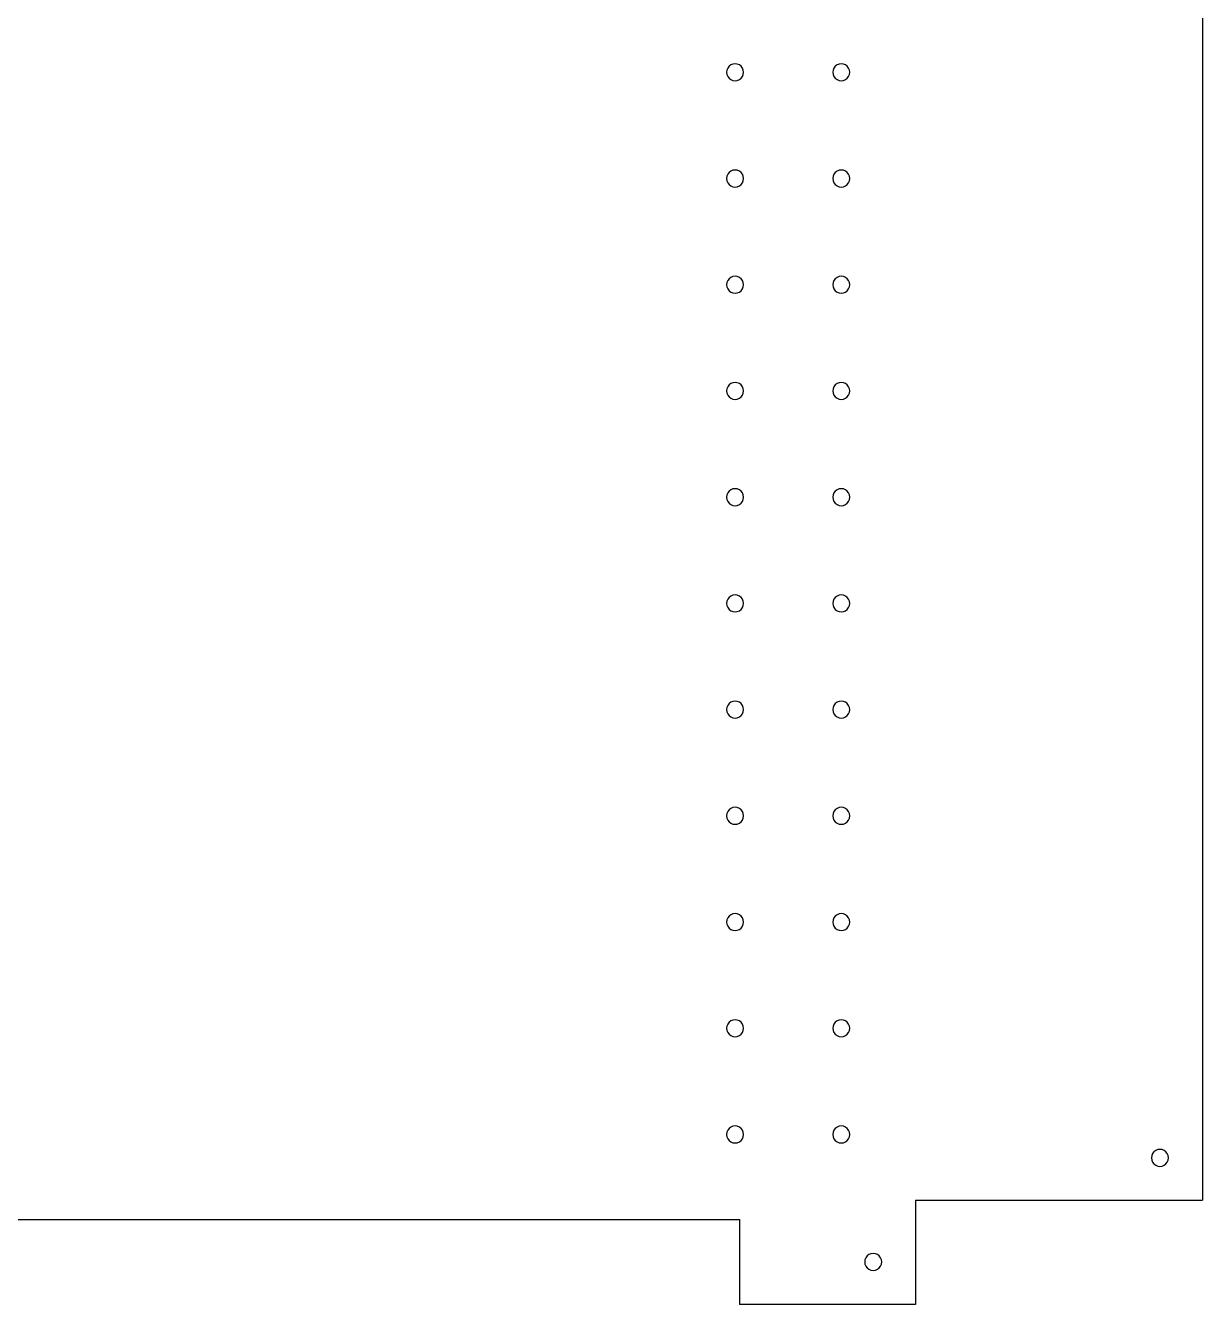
# Model space of a CAD drawing. Header units: metres. Extents: x 6112 to 6666, y 701 to 1303.
# Drawn here: x 6389.2 to 6666.2, y 701.1 to 1002.1 of the extents above; entities that cross this region are included whole.
import ezdxf

# ---------------------------------------------------------------- set-up
doc = ezdxf.new("R2010")
doc.units = ezdxf.units.M

msp = doc.modelspace()

# ---------------------------------------------------------------- linework, layer by layer
at = {"layer": 'GROUP0'}
for p, q in [((6666.24, 1247.57, 0), (6666.24, 725.57, 0)), ((6554.3, 991.59, 0), (6554.24, 991.07, 0)), ((6554.24, 991.07, 0), (6554.3, 990.55, 0)), ((6554.5, 992.07, 0), (6554.3, 991.59, 0)), ((6554.3, 990.55, 0), (6554.5, 990.07, 0)), ((6554.82, 992.48, 0), (6554.5, 992.07, 0)), ((6555.24, 992.8, 0), (6554.82, 992.48, 0)), ((6555.72, 993, 0), (6555.24, 992.8, 0)), ((6556.24, 993.07, 0), (6555.72, 993, 0)), ((6556.75, 993, 0), (6556.24, 993.07, 0)), ((6557.24, 992.8, 0), (6556.75, 993, 0)), ((6557.65, 992.48, 0), (6557.24, 992.8, 0)), ((6557.97, 992.07, 0), (6557.65, 992.48, 0)), ((6558.17, 991.59, 0), (6557.97, 992.07, 0)), ((6557.97, 990.07, 0), (6558.17, 990.55, 0)), ((6558.24, 991.07, 0), (6558.17, 991.59, 0)), ((6558.17, 990.55, 0), (6558.24, 991.07, 0)), ((6579.3, 991.59, 0), (6579.24, 991.07, 0)), ((6579.24, 991.07, 0), (6579.3, 990.55, 0)), ((6579.5, 992.07, 0), (6579.3, 991.59, 0)), ((6579.3, 990.55, 0), (6579.5, 990.07, 0)), ((6579.82, 992.48, 0), (6579.5, 992.07, 0)), ((6580.24, 992.8, 0), (6579.82, 992.48, 0)), ((6580.72, 993, 0), (6580.24, 992.8, 0)), ((6581.24, 993.07, 0), (6580.72, 993, 0)), ((6581.75, 993, 0), (6581.24, 993.07, 0)), ((6582.24, 992.8, 0), (6581.75, 993, 0)), ((6582.65, 992.48, 0), (6582.24, 992.8, 0)), ((6582.97, 992.07, 0), (6582.65, 992.48, 0)), ((6583.17, 991.59, 0), (6582.97, 992.07, 0)), ((6582.97, 990.07, 0), (6583.17, 990.55, 0)), ((6583.24, 991.07, 0), (6583.17, 991.59, 0)), ((6583.17, 990.55, 0), (6583.24, 991.07, 0)), ((6554.5, 990.07, 0), (6554.82, 989.66, 0)), ((6554.82, 989.66, 0), (6555.24, 989.34, 0)), ((6555.24, 989.34, 0), (6555.72, 989.14, 0)), ((6555.72, 989.14, 0), (6556.24, 989.07, 0)), ((6556.24, 989.07, 0), (6556.75, 989.14, 0)), ((6556.75, 989.14, 0), (6557.24, 989.34, 0)), ((6557.24, 989.34, 0), (6557.65, 989.66, 0)), ((6557.65, 989.66, 0), (6557.97, 990.07, 0)), ((6579.5, 990.07, 0), (6579.82, 989.66, 0)), ((6579.82, 989.66, 0), (6580.24, 989.34, 0)), ((6580.24, 989.34, 0), (6580.72, 989.14, 0)), ((6580.72, 989.14, 0), (6581.24, 989.07, 0)), ((6581.24, 989.07, 0), (6581.75, 989.14, 0)), ((6581.75, 989.14, 0), (6582.24, 989.34, 0)), ((6582.24, 989.34, 0), (6582.65, 989.66, 0)), ((6582.65, 989.66, 0), (6582.97, 990.07, 0)), ((6554.3, 966.59, 0), (6554.24, 966.07, 0)), ((6554.5, 967.07, 0), (6554.3, 966.59, 0)), ((6554.82, 967.48, 0), (6554.5, 967.07, 0)), ((6555.24, 967.8, 0), (6554.82, 967.48, 0)), ((6555.72, 968, 0), (6555.24, 967.8, 0)), ((6556.24, 968.07, 0), (6555.72, 968, 0)), ((6556.75, 968, 0), (6556.24, 968.07, 0)), ((6557.24, 967.8, 0), (6556.75, 968, 0)), ((6557.65, 967.48, 0), (6557.24, 967.8, 0)), ((6557.97, 967.07, 0), (6557.65, 967.48, 0)), ((6558.17, 966.59, 0), (6557.97, 967.07, 0)), ((6558.24, 966.07, 0), (6558.17, 966.59, 0)), ((6579.3, 966.59, 0), (6579.24, 966.07, 0)), ((6579.5, 967.07, 0), (6579.3, 966.59, 0)), ((6579.82, 967.48, 0), (6579.5, 967.07, 0)), ((6580.24, 967.8, 0), (6579.82, 967.48, 0)), ((6580.72, 968, 0), (6580.24, 967.8, 0)), ((6581.24, 968.07, 0), (6580.72, 968, 0)), ((6581.75, 968, 0), (6581.24, 968.07, 0)), ((6582.24, 967.8, 0), (6581.75, 968, 0)), ((6582.65, 967.48, 0), (6582.24, 967.8, 0)), ((6582.97, 967.07, 0), (6582.65, 967.48, 0)), ((6583.17, 966.59, 0), (6582.97, 967.07, 0)), ((6583.24, 966.07, 0), (6583.17, 966.59, 0)), ((6554.24, 966.07, 0), (6554.3, 965.55, 0)), ((6554.3, 965.55, 0), (6554.5, 965.07, 0)), ((6554.5, 965.07, 0), (6554.82, 964.66, 0)), ((6554.82, 964.66, 0), (6555.24, 964.34, 0)), ((6555.24, 964.34, 0), (6555.72, 964.14, 0)), ((6555.72, 964.14, 0), (6556.24, 964.07, 0)), ((6556.24, 964.07, 0), (6556.75, 964.14, 0)), ((6556.75, 964.14, 0), (6557.24, 964.34, 0)), ((6557.24, 964.34, 0), (6557.65, 964.66, 0)), ((6557.65, 964.66, 0), (6557.97, 965.07, 0)), ((6557.97, 965.07, 0), (6558.17, 965.55, 0)), ((6558.17, 965.55, 0), (6558.24, 966.07, 0)), ((6579.24, 966.07, 0), (6579.3, 965.55, 0)), ((6579.3, 965.55, 0), (6579.5, 965.07, 0)), ((6579.5, 965.07, 0), (6579.82, 964.66, 0)), ((6579.82, 964.66, 0), (6580.24, 964.34, 0)), ((6580.24, 964.34, 0), (6580.72, 964.14, 0)), ((6580.72, 964.14, 0), (6581.24, 964.07, 0)), ((6581.24, 964.07, 0), (6581.75, 964.14, 0)), ((6581.75, 964.14, 0), (6582.24, 964.34, 0)), ((6582.24, 964.34, 0), (6582.65, 964.66, 0)), ((6582.65, 964.66, 0), (6582.97, 965.07, 0)), ((6582.97, 965.07, 0), (6583.17, 965.55, 0)), ((6583.17, 965.55, 0), (6583.24, 966.07, 0)), ((6554.82, 942.48, 0), (6554.5, 942.07, 0)), ((6555.24, 942.8, 0), (6554.82, 942.48, 0)), ((6555.72, 943, 0), (6555.24, 942.8, 0)), ((6556.24, 943.07, 0), (6555.72, 943, 0)), ((6556.75, 943, 0), (6556.24, 943.07, 0)), ((6557.24, 942.8, 0), (6556.75, 943, 0)), ((6557.65, 942.48, 0), (6557.24, 942.8, 0)), ((6557.97, 942.07, 0), (6557.65, 942.48, 0)), ((6579.82, 942.48, 0), (6579.5, 942.07, 0)), ((6580.24, 942.8, 0), (6579.82, 942.48, 0)), ((6580.72, 943, 0), (6580.24, 942.8, 0)), ((6581.24, 943.07, 0), (6580.72, 943, 0)), ((6581.75, 943, 0), (6581.24, 943.07, 0)), ((6582.24, 942.8, 0), (6581.75, 943, 0)), ((6582.65, 942.48, 0), (6582.24, 942.8, 0)), ((6582.97, 942.07, 0), (6582.65, 942.48, 0)), ((6554.3, 941.59, 0), (6554.24, 941.07, 0)), ((6554.24, 941.07, 0), (6554.3, 940.55, 0)), ((6554.5, 942.07, 0), (6554.3, 941.59, 0)), ((6554.3, 940.55, 0), (6554.5, 940.07, 0)), ((6554.5, 940.07, 0), (6554.82, 939.66, 0)), ((6554.82, 939.66, 0), (6555.24, 939.34, 0)), ((6555.24, 939.34, 0), (6555.72, 939.14, 0)), ((6555.72, 939.14, 0), (6556.24, 939.07, 0)), ((6556.24, 939.07, 0), (6556.75, 939.14, 0)), ((6556.75, 939.14, 0), (6557.24, 939.34, 0)), ((6557.24, 939.34, 0), (6557.65, 939.66, 0)), ((6557.65, 939.66, 0), (6557.97, 940.07, 0)), ((6558.17, 941.59, 0), (6557.97, 942.07, 0)), ((6557.97, 940.07, 0), (6558.17, 940.55, 0)), ((6558.24, 941.07, 0), (6558.17, 941.59, 0)), ((6558.17, 940.55, 0), (6558.24, 941.07, 0)), ((6579.3, 941.59, 0), (6579.24, 941.07, 0)), ((6579.24, 941.07, 0), (6579.3, 940.55, 0)), ((6579.5, 942.07, 0), (6579.3, 941.59, 0)), ((6579.3, 940.55, 0), (6579.5, 940.07, 0)), ((6579.5, 940.07, 0), (6579.82, 939.66, 0)), ((6579.82, 939.66, 0), (6580.24, 939.34, 0)), ((6580.24, 939.34, 0), (6580.72, 939.14, 0)), ((6580.72, 939.14, 0), (6581.24, 939.07, 0)), ((6581.24, 939.07, 0), (6581.75, 939.14, 0)), ((6581.75, 939.14, 0), (6582.24, 939.34, 0)), ((6582.24, 939.34, 0), (6582.65, 939.66, 0)), ((6582.65, 939.66, 0), (6582.97, 940.07, 0)), ((6583.17, 941.59, 0), (6582.97, 942.07, 0)), ((6582.97, 940.07, 0), (6583.17, 940.55, 0)), ((6583.24, 941.07, 0), (6583.17, 941.59, 0)), ((6583.17, 940.55, 0), (6583.24, 941.07, 0)), ((6556.24, 918.07, 0), (6555.72, 918, 0)), ((6556.75, 918, 0), (6556.24, 918.07, 0)), ((6581.24, 918.07, 0), (6580.72, 918, 0)), ((6581.75, 918, 0), (6581.24, 918.07, 0)), ((6554.3, 916.59, 0), (6554.24, 916.07, 0)), ((6554.24, 916.07, 0), (6554.3, 915.55, 0)), ((6554.5, 917.07, 0), (6554.3, 916.59, 0)), ((6554.3, 915.55, 0), (6554.5, 915.07, 0)), ((6554.82, 917.48, 0), (6554.5, 917.07, 0)), ((6554.5, 915.07, 0), (6554.82, 914.66, 0)), ((6555.24, 917.8, 0), (6554.82, 917.48, 0)), ((6555.72, 918, 0), (6555.24, 917.8, 0)), ((6557.24, 917.8, 0), (6556.75, 918, 0)), ((6557.65, 917.48, 0), (6557.24, 917.8, 0)), ((6557.97, 917.07, 0), (6557.65, 917.48, 0)), ((6557.65, 914.66, 0), (6557.97, 915.07, 0)), ((6558.17, 916.59, 0), (6557.97, 917.07, 0)), ((6557.97, 915.07, 0), (6558.17, 915.55, 0)), ((6558.24, 916.07, 0), (6558.17, 916.59, 0)), ((6558.17, 915.55, 0), (6558.24, 916.07, 0)), ((6579.3, 916.59, 0), (6579.24, 916.07, 0)), ((6579.24, 916.07, 0), (6579.3, 915.55, 0)), ((6579.5, 917.07, 0), (6579.3, 916.59, 0)), ((6579.3, 915.55, 0), (6579.5, 915.07, 0)), ((6579.82, 917.48, 0), (6579.5, 917.07, 0)), ((6579.5, 915.07, 0), (6579.82, 914.66, 0)), ((6580.24, 917.8, 0), (6579.82, 917.48, 0)), ((6580.72, 918, 0), (6580.24, 917.8, 0)), ((6582.24, 917.8, 0), (6581.75, 918, 0)), ((6582.65, 917.48, 0), (6582.24, 917.8, 0)), ((6582.97, 917.07, 0), (6582.65, 917.48, 0)), ((6582.65, 914.66, 0), (6582.97, 915.07, 0)), ((6583.17, 916.59, 0), (6582.97, 917.07, 0)), ((6582.97, 915.07, 0), (6583.17, 915.55, 0)), ((6583.24, 916.07, 0), (6583.17, 916.59, 0)), ((6583.17, 915.55, 0), (6583.24, 916.07, 0)), ((6554.82, 914.66, 0), (6555.24, 914.34, 0)), ((6555.24, 914.34, 0), (6555.72, 914.14, 0)), ((6555.72, 914.14, 0), (6556.24, 914.07, 0)), ((6556.24, 914.07, 0), (6556.75, 914.14, 0)), ((6556.75, 914.14, 0), (6557.24, 914.34, 0)), ((6557.24, 914.34, 0), (6557.65, 914.66, 0)), ((6579.82, 914.66, 0), (6580.24, 914.34, 0)), ((6580.24, 914.34, 0), (6580.72, 914.14, 0)), ((6580.72, 914.14, 0), (6581.24, 914.07, 0)), ((6581.24, 914.07, 0), (6581.75, 914.14, 0)), ((6581.75, 914.14, 0), (6582.24, 914.34, 0)), ((6582.24, 914.34, 0), (6582.65, 914.66, 0)), ((6554.3, 891.59, 0), (6554.24, 891.07, 0)), ((6554.24, 891.07, 0), (6554.3, 890.55, 0)), ((6554.5, 892.07, 0), (6554.3, 891.59, 0)), ((6554.82, 892.48, 0), (6554.5, 892.07, 0)), ((6555.24, 892.8, 0), (6554.82, 892.48, 0)), ((6555.72, 893, 0), (6555.24, 892.8, 0)), ((6556.24, 893.07, 0), (6555.72, 893, 0)), ((6556.75, 893, 0), (6556.24, 893.07, 0)), ((6557.24, 892.8, 0), (6556.75, 893, 0)), ((6557.65, 892.48, 0), (6557.24, 892.8, 0)), ((6557.97, 892.07, 0), (6557.65, 892.48, 0)), ((6558.17, 891.59, 0), (6557.97, 892.07, 0)), ((6558.24, 891.07, 0), (6558.17, 891.59, 0)), ((6558.17, 890.55, 0), (6558.24, 891.07, 0)), ((6579.3, 891.59, 0), (6579.24, 891.07, 0)), ((6579.24, 891.07, 0), (6579.3, 890.55, 0)), ((6579.5, 892.07, 0), (6579.3, 891.59, 0)), ((6579.82, 892.48, 0), (6579.5, 892.07, 0)), ((6580.24, 892.8, 0), (6579.82, 892.48, 0)), ((6580.72, 893, 0), (6580.24, 892.8, 0)), ((6581.24, 893.07, 0), (6580.72, 893, 0)), ((6581.75, 893, 0), (6581.24, 893.07, 0)), ((6582.24, 892.8, 0), (6581.75, 893, 0)), ((6582.65, 892.48, 0), (6582.24, 892.8, 0)), ((6582.97, 892.07, 0), (6582.65, 892.48, 0)), ((6583.17, 891.59, 0), (6582.97, 892.07, 0)), ((6583.24, 891.07, 0), (6583.17, 891.59, 0)), ((6583.17, 890.55, 0), (6583.24, 891.07, 0)), ((6554.3, 890.55, 0), (6554.5, 890.07, 0)), ((6554.5, 890.07, 0), (6554.82, 889.66, 0)), ((6554.82, 889.66, 0), (6555.24, 889.34, 0)), ((6555.24, 889.34, 0), (6555.72, 889.14, 0)), ((6555.72, 889.14, 0), (6556.24, 889.07, 0)), ((6556.24, 889.07, 0), (6556.75, 889.14, 0)), ((6556.75, 889.14, 0), (6557.24, 889.34, 0)), ((6557.24, 889.34, 0), (6557.65, 889.66, 0)), ((6557.65, 889.66, 0), (6557.97, 890.07, 0)), ((6557.97, 890.07, 0), (6558.17, 890.55, 0)), ((6579.3, 890.55, 0), (6579.5, 890.07, 0)), ((6579.5, 890.07, 0), (6579.82, 889.66, 0)), ((6579.82, 889.66, 0), (6580.24, 889.34, 0)), ((6580.24, 889.34, 0), (6580.72, 889.14, 0)), ((6580.72, 889.14, 0), (6581.24, 889.07, 0)), ((6581.24, 889.07, 0), (6581.75, 889.14, 0)), ((6581.75, 889.14, 0), (6582.24, 889.34, 0)), ((6582.24, 889.34, 0), (6582.65, 889.66, 0)), ((6582.65, 889.66, 0), (6582.97, 890.07, 0)), ((6582.97, 890.07, 0), (6583.17, 890.55, 0)), ((6554.5, 867.07, 0), (6554.3, 866.59, 0)), ((6554.82, 867.48, 0), (6554.5, 867.07, 0)), ((6555.24, 867.8, 0), (6554.82, 867.48, 0)), ((6555.72, 868, 0), (6555.24, 867.8, 0)), ((6556.24, 868.07, 0), (6555.72, 868, 0)), ((6556.75, 868, 0), (6556.24, 868.07, 0)), ((6557.24, 867.8, 0), (6556.75, 868, 0)), ((6557.65, 867.48, 0), (6557.24, 867.8, 0)), ((6557.97, 867.07, 0), (6557.65, 867.48, 0)), ((6558.17, 866.59, 0), (6557.97, 867.07, 0)), ((6579.5, 867.07, 0), (6579.3, 866.59, 0)), ((6579.82, 867.48, 0), (6579.5, 867.07, 0)), ((6580.24, 867.8, 0), (6579.82, 867.48, 0)), ((6580.72, 868, 0), (6580.24, 867.8, 0)), ((6581.24, 868.07, 0), (6580.72, 868, 0)), ((6581.75, 868, 0), (6581.24, 868.07, 0)), ((6582.24, 867.8, 0), (6581.75, 868, 0)), ((6582.65, 867.48, 0), (6582.24, 867.8, 0)), ((6582.97, 867.07, 0), (6582.65, 867.48, 0)), ((6583.17, 866.59, 0), (6582.97, 867.07, 0)), ((6554.3, 866.59, 0), (6554.24, 866.07, 0)), ((6554.24, 866.07, 0), (6554.3, 865.55, 0)), ((6554.3, 865.55, 0), (6554.5, 865.07, 0)), ((6554.5, 865.07, 0), (6554.82, 864.66, 0)), ((6554.82, 864.66, 0), (6555.24, 864.34, 0)), ((6555.24, 864.34, 0), (6555.72, 864.14, 0)), ((6555.72, 864.14, 0), (6556.24, 864.07, 0)), ((6556.24, 864.07, 0), (6556.75, 864.14, 0)), ((6556.75, 864.14, 0), (6557.24, 864.34, 0)), ((6557.24, 864.34, 0), (6557.65, 864.66, 0)), ((6557.65, 864.66, 0), (6557.97, 865.07, 0)), ((6557.97, 865.07, 0), (6558.17, 865.55, 0)), ((6558.24, 866.07, 0), (6558.17, 866.59, 0)), ((6558.17, 865.55, 0), (6558.24, 866.07, 0)), ((6579.3, 866.59, 0), (6579.24, 866.07, 0)), ((6579.24, 866.07, 0), (6579.3, 865.55, 0)), ((6579.3, 865.55, 0), (6579.5, 865.07, 0)), ((6579.5, 865.07, 0), (6579.82, 864.66, 0)), ((6579.82, 864.66, 0), (6580.24, 864.34, 0)), ((6580.24, 864.34, 0), (6580.72, 864.14, 0)), ((6580.72, 864.14, 0), (6581.24, 864.07, 0)), ((6581.24, 864.07, 0), (6581.75, 864.14, 0)), ((6581.75, 864.14, 0), (6582.24, 864.34, 0)), ((6582.24, 864.34, 0), (6582.65, 864.66, 0)), ((6582.65, 864.66, 0), (6582.97, 865.07, 0)), ((6582.97, 865.07, 0), (6583.17, 865.55, 0)), ((6583.24, 866.07, 0), (6583.17, 866.59, 0)), ((6583.17, 865.55, 0), (6583.24, 866.07, 0)), ((6555.24, 842.8, 0), (6554.82, 842.48, 0)), ((6555.72, 843, 0), (6555.24, 842.8, 0)), ((6556.24, 843.07, 0), (6555.72, 843, 0)), ((6556.75, 843, 0), (6556.24, 843.07, 0)), ((6557.24, 842.8, 0), (6556.75, 843, 0)), ((6557.65, 842.48, 0), (6557.24, 842.8, 0)), ((6580.24, 842.8, 0), (6579.82, 842.48, 0)), ((6580.72, 843, 0), (6580.24, 842.8, 0)), ((6581.24, 843.07, 0), (6580.72, 843, 0)), ((6581.75, 843, 0), (6581.24, 843.07, 0)), ((6582.24, 842.8, 0), (6581.75, 843, 0)), ((6582.65, 842.48, 0), (6582.24, 842.8, 0)), ((6554.3, 841.59, 0), (6554.24, 841.07, 0)), ((6554.24, 841.07, 0), (6554.3, 840.55, 0)), ((6554.5, 842.07, 0), (6554.3, 841.59, 0)), ((6554.3, 840.55, 0), (6554.5, 840.07, 0)), ((6554.82, 842.48, 0), (6554.5, 842.07, 0)), ((6554.5, 840.07, 0), (6554.82, 839.66, 0)), ((6557.97, 842.07, 0), (6557.65, 842.48, 0)), ((6557.65, 839.66, 0), (6557.97, 840.07, 0)), ((6558.17, 841.59, 0), (6557.97, 842.07, 0)), ((6557.97, 840.07, 0), (6558.17, 840.55, 0)), ((6558.24, 841.07, 0), (6558.17, 841.59, 0)), ((6558.17, 840.55, 0), (6558.24, 841.07, 0)), ((6579.3, 841.59, 0), (6579.24, 841.07, 0)), ((6579.24, 841.07, 0), (6579.3, 840.55, 0)), ((6579.5, 842.07, 0), (6579.3, 841.59, 0)), ((6579.3, 840.55, 0), (6579.5, 840.07, 0)), ((6579.82, 842.48, 0), (6579.5, 842.07, 0)), ((6579.5, 840.07, 0), (6579.82, 839.66, 0)), ((6582.97, 842.07, 0), (6582.65, 842.48, 0)), ((6582.65, 839.66, 0), (6582.97, 840.07, 0)), ((6583.17, 841.59, 0), (6582.97, 842.07, 0)), ((6582.97, 840.07, 0), (6583.17, 840.55, 0)), ((6583.24, 841.07, 0), (6583.17, 841.59, 0)), ((6583.17, 840.55, 0), (6583.24, 841.07, 0)), ((6554.82, 839.66, 0), (6555.24, 839.34, 0)), ((6555.24, 839.34, 0), (6555.72, 839.14, 0)), ((6555.72, 839.14, 0), (6556.24, 839.07, 0)), ((6556.24, 839.07, 0), (6556.75, 839.14, 0)), ((6556.75, 839.14, 0), (6557.24, 839.34, 0)), ((6557.24, 839.34, 0), (6557.65, 839.66, 0)), ((6579.82, 839.66, 0), (6580.24, 839.34, 0)), ((6580.24, 839.34, 0), (6580.72, 839.14, 0)), ((6580.72, 839.14, 0), (6581.24, 839.07, 0)), ((6581.24, 839.07, 0), (6581.75, 839.14, 0)), ((6581.75, 839.14, 0), (6582.24, 839.34, 0)), ((6582.24, 839.34, 0), (6582.65, 839.66, 0)), ((6554.3, 816.59, 0), (6554.24, 816.07, 0)), ((6554.24, 816.07, 0), (6554.3, 815.55, 0)), ((6554.5, 817.07, 0), (6554.3, 816.59, 0)), ((6554.82, 817.48, 0), (6554.5, 817.07, 0)), ((6555.24, 817.8, 0), (6554.82, 817.48, 0)), ((6555.72, 818, 0), (6555.24, 817.8, 0)), ((6556.24, 818.07, 0), (6555.72, 818, 0)), ((6556.75, 818, 0), (6556.24, 818.07, 0)), ((6557.24, 817.8, 0), (6556.75, 818, 0)), ((6557.65, 817.48, 0), (6557.24, 817.8, 0)), ((6557.97, 817.07, 0), (6557.65, 817.48, 0)), ((6558.17, 816.59, 0), (6557.97, 817.07, 0)), ((6558.24, 816.07, 0), (6558.17, 816.59, 0)), ((6558.17, 815.55, 0), (6558.24, 816.07, 0)), ((6579.3, 816.59, 0), (6579.24, 816.07, 0)), ((6579.24, 816.07, 0), (6579.3, 815.55, 0)), ((6579.5, 817.07, 0), (6579.3, 816.59, 0)), ((6579.82, 817.48, 0), (6579.5, 817.07, 0)), ((6580.24, 817.8, 0), (6579.82, 817.48, 0)), ((6580.72, 818, 0), (6580.24, 817.8, 0)), ((6581.24, 818.07, 0), (6580.72, 818, 0)), ((6581.75, 818, 0), (6581.24, 818.07, 0)), ((6582.24, 817.8, 0), (6581.75, 818, 0)), ((6582.65, 817.48, 0), (6582.24, 817.8, 0)), ((6582.97, 817.07, 0), (6582.65, 817.48, 0)), ((6583.17, 816.59, 0), (6582.97, 817.07, 0)), ((6583.24, 816.07, 0), (6583.17, 816.59, 0)), ((6583.17, 815.55, 0), (6583.24, 816.07, 0)), ((6554.3, 815.55, 0), (6554.5, 815.07, 0)), ((6554.5, 815.07, 0), (6554.82, 814.66, 0)), ((6554.82, 814.66, 0), (6555.24, 814.34, 0)), ((6555.24, 814.34, 0), (6555.72, 814.14, 0)), ((6555.72, 814.14, 0), (6556.24, 814.07, 0)), ((6556.24, 814.07, 0), (6556.75, 814.14, 0)), ((6556.75, 814.14, 0), (6557.24, 814.34, 0)), ((6557.24, 814.34, 0), (6557.65, 814.66, 0)), ((6557.65, 814.66, 0), (6557.97, 815.07, 0)), ((6557.97, 815.07, 0), (6558.17, 815.55, 0)), ((6579.3, 815.55, 0), (6579.5, 815.07, 0)), ((6579.5, 815.07, 0), (6579.82, 814.66, 0)), ((6579.82, 814.66, 0), (6580.24, 814.34, 0)), ((6580.24, 814.34, 0), (6580.72, 814.14, 0)), ((6580.72, 814.14, 0), (6581.24, 814.07, 0)), ((6581.24, 814.07, 0), (6581.75, 814.14, 0)), ((6581.75, 814.14, 0), (6582.24, 814.34, 0)), ((6582.24, 814.34, 0), (6582.65, 814.66, 0)), ((6582.65, 814.66, 0), (6582.97, 815.07, 0)), ((6582.97, 815.07, 0), (6583.17, 815.55, 0)), ((6554.5, 792.07, 0), (6554.3, 791.59, 0)), ((6554.82, 792.48, 0), (6554.5, 792.07, 0)), ((6555.24, 792.8, 0), (6554.82, 792.48, 0)), ((6555.72, 793, 0), (6555.24, 792.8, 0)), ((6556.24, 793.07, 0), (6555.72, 793, 0)), ((6556.75, 793, 0), (6556.24, 793.07, 0)), ((6557.24, 792.8, 0), (6556.75, 793, 0)), ((6557.65, 792.48, 0), (6557.24, 792.8, 0)), ((6557.97, 792.07, 0), (6557.65, 792.48, 0)), ((6558.17, 791.59, 0), (6557.97, 792.07, 0)), ((6579.5, 792.07, 0), (6579.3, 791.59, 0)), ((6579.82, 792.48, 0), (6579.5, 792.07, 0)), ((6580.24, 792.8, 0), (6579.82, 792.48, 0)), ((6580.72, 793, 0), (6580.24, 792.8, 0)), ((6581.24, 793.07, 0), (6580.72, 793, 0)), ((6581.75, 793, 0), (6581.24, 793.07, 0)), ((6582.24, 792.8, 0), (6581.75, 793, 0)), ((6582.65, 792.48, 0), (6582.24, 792.8, 0)), ((6582.97, 792.07, 0), (6582.65, 792.48, 0)), ((6583.17, 791.59, 0), (6582.97, 792.07, 0)), ((6554.3, 791.59, 0), (6554.24, 791.07, 0)), ((6554.24, 791.07, 0), (6554.3, 790.55, 0)), ((6554.3, 790.55, 0), (6554.5, 790.07, 0)), ((6554.5, 790.07, 0), (6554.82, 789.66, 0)), ((6554.82, 789.66, 0), (6555.24, 789.34, 0)), ((6555.24, 789.34, 0), (6555.72, 789.14, 0)), ((6555.72, 789.14, 0), (6556.24, 789.07, 0)), ((6556.24, 789.07, 0), (6556.75, 789.14, 0)), ((6556.75, 789.14, 0), (6557.24, 789.34, 0)), ((6557.24, 789.34, 0), (6557.65, 789.66, 0)), ((6557.65, 789.66, 0), (6557.97, 790.07, 0)), ((6557.97, 790.07, 0), (6558.17, 790.55, 0)), ((6558.24, 791.07, 0), (6558.17, 791.59, 0)), ((6558.17, 790.55, 0), (6558.24, 791.07, 0)), ((6579.3, 791.59, 0), (6579.24, 791.07, 0)), ((6579.24, 791.07, 0), (6579.3, 790.55, 0)), ((6579.3, 790.55, 0), (6579.5, 790.07, 0)), ((6579.5, 790.07, 0), (6579.82, 789.66, 0)), ((6579.82, 789.66, 0), (6580.24, 789.34, 0)), ((6580.24, 789.34, 0), (6580.72, 789.14, 0)), ((6580.72, 789.14, 0), (6581.24, 789.07, 0)), ((6581.24, 789.07, 0), (6581.75, 789.14, 0)), ((6581.75, 789.14, 0), (6582.24, 789.34, 0)), ((6582.24, 789.34, 0), (6582.65, 789.66, 0)), ((6582.65, 789.66, 0), (6582.97, 790.07, 0)), ((6582.97, 790.07, 0), (6583.17, 790.55, 0)), ((6583.24, 791.07, 0), (6583.17, 791.59, 0)), ((6583.17, 790.55, 0), (6583.24, 791.07, 0)), ((6555.24, 767.8, 0), (6554.82, 767.48, 0)), ((6555.72, 768, 0), (6555.24, 767.8, 0)), ((6556.24, 768.07, 0), (6555.72, 768, 0)), ((6556.75, 768, 0), (6556.24, 768.07, 0)), ((6557.24, 767.8, 0), (6556.75, 768, 0)), ((6557.65, 767.48, 0), (6557.24, 767.8, 0)), ((6580.24, 767.8, 0), (6579.82, 767.48, 0)), ((6580.72, 768, 0), (6580.24, 767.8, 0)), ((6581.24, 768.07, 0), (6580.72, 768, 0)), ((6581.75, 768, 0), (6581.24, 768.07, 0)), ((6582.24, 767.8, 0), (6581.75, 768, 0)), ((6582.65, 767.48, 0), (6582.24, 767.8, 0)), ((6554.3, 766.59, 0), (6554.24, 766.07, 0)), ((6554.24, 766.07, 0), (6554.3, 765.55, 0)), ((6554.5, 767.07, 0), (6554.3, 766.59, 0)), ((6554.3, 765.55, 0), (6554.5, 765.07, 0)), ((6554.82, 767.48, 0), (6554.5, 767.07, 0)), ((6554.5, 765.07, 0), (6554.82, 764.66, 0)), ((6554.82, 764.66, 0), (6555.24, 764.34, 0)), ((6557.24, 764.34, 0), (6557.65, 764.66, 0)), ((6557.97, 767.07, 0), (6557.65, 767.48, 0)), ((6557.65, 764.66, 0), (6557.97, 765.07, 0)), ((6558.17, 766.59, 0), (6557.97, 767.07, 0)), ((6557.97, 765.07, 0), (6558.17, 765.55, 0)), ((6558.24, 766.07, 0), (6558.17, 766.59, 0)), ((6558.17, 765.55, 0), (6558.24, 766.07, 0)), ((6579.3, 766.59, 0), (6579.24, 766.07, 0)), ((6579.24, 766.07, 0), (6579.3, 765.55, 0)), ((6579.5, 767.07, 0), (6579.3, 766.59, 0)), ((6579.3, 765.55, 0), (6579.5, 765.07, 0)), ((6579.82, 767.48, 0), (6579.5, 767.07, 0)), ((6579.5, 765.07, 0), (6579.82, 764.66, 0)), ((6579.82, 764.66, 0), (6580.24, 764.34, 0)), ((6582.24, 764.34, 0), (6582.65, 764.66, 0)), ((6582.97, 767.07, 0), (6582.65, 767.48, 0)), ((6582.65, 764.66, 0), (6582.97, 765.07, 0)), ((6583.17, 766.59, 0), (6582.97, 767.07, 0)), ((6582.97, 765.07, 0), (6583.17, 765.55, 0)), ((6583.24, 766.07, 0), (6583.17, 766.59, 0)), ((6583.17, 765.55, 0), (6583.24, 766.07, 0)), ((6555.24, 764.34, 0), (6555.72, 764.14, 0)), ((6555.72, 764.14, 0), (6556.24, 764.07, 0)), ((6556.24, 764.07, 0), (6556.75, 764.14, 0)), ((6556.75, 764.14, 0), (6557.24, 764.34, 0)), ((6580.24, 764.34, 0), (6580.72, 764.14, 0)), ((6580.72, 764.14, 0), (6581.24, 764.07, 0)), ((6581.24, 764.07, 0), (6581.75, 764.14, 0)), ((6581.75, 764.14, 0), (6582.24, 764.34, 0)), ((6554.3, 741.59, 0), (6554.24, 741.07, 0)), ((6554.24, 741.07, 0), (6554.3, 740.55, 0)), ((6554.5, 742.07, 0), (6554.3, 741.59, 0)), ((6554.3, 740.55, 0), (6554.5, 740.07, 0)), ((6554.82, 742.48, 0), (6554.5, 742.07, 0)), ((6555.24, 742.8, 0), (6554.82, 742.48, 0)), ((6555.72, 743, 0), (6555.24, 742.8, 0)), ((6556.24, 743.07, 0), (6555.72, 743, 0)), ((6556.75, 743, 0), (6556.24, 743.07, 0)), ((6557.24, 742.8, 0), (6556.75, 743, 0)), ((6557.65, 742.48, 0), (6557.24, 742.8, 0)), ((6557.97, 742.07, 0), (6557.65, 742.48, 0)), ((6558.17, 741.59, 0), (6557.97, 742.07, 0)), ((6557.97, 740.07, 0), (6558.17, 740.55, 0)), ((6558.24, 741.07, 0), (6558.17, 741.59, 0)), ((6558.17, 740.55, 0), (6558.24, 741.07, 0)), ((6579.3, 741.59, 0), (6579.24, 741.07, 0)), ((6579.24, 741.07, 0), (6579.3, 740.55, 0)), ((6579.5, 742.07, 0), (6579.3, 741.59, 0)), ((6579.3, 740.55, 0), (6579.5, 740.07, 0)), ((6579.82, 742.48, 0), (6579.5, 742.07, 0)), ((6580.24, 742.8, 0), (6579.82, 742.48, 0)), ((6580.72, 743, 0), (6580.24, 742.8, 0)), ((6581.24, 743.07, 0), (6580.72, 743, 0)), ((6581.75, 743, 0), (6581.24, 743.07, 0)), ((6582.24, 742.8, 0), (6581.75, 743, 0)), ((6582.65, 742.48, 0), (6582.24, 742.8, 0)), ((6582.97, 742.07, 0), (6582.65, 742.48, 0)), ((6583.17, 741.59, 0), (6582.97, 742.07, 0)), ((6582.97, 740.07, 0), (6583.17, 740.55, 0)), ((6583.24, 741.07, 0), (6583.17, 741.59, 0)), ((6583.17, 740.55, 0), (6583.24, 741.07, 0)), ((6554.5, 740.07, 0), (6554.82, 739.66, 0)), ((6554.82, 739.66, 0), (6555.24, 739.34, 0)), ((6555.24, 739.34, 0), (6555.72, 739.14, 0)), ((6555.72, 739.14, 0), (6556.24, 739.07, 0)), ((6556.24, 739.07, 0), (6556.75, 739.14, 0)), ((6556.75, 739.14, 0), (6557.24, 739.34, 0)), ((6557.24, 739.34, 0), (6557.65, 739.66, 0)), ((6557.65, 739.66, 0), (6557.97, 740.07, 0)), ((6579.5, 740.07, 0), (6579.82, 739.66, 0)), ((6579.82, 739.66, 0), (6580.24, 739.34, 0)), ((6580.24, 739.34, 0), (6580.72, 739.14, 0)), ((6580.72, 739.14, 0), (6581.24, 739.07, 0)), ((6581.24, 739.07, 0), (6581.75, 739.14, 0)), ((6581.75, 739.14, 0), (6582.24, 739.34, 0)), ((6582.24, 739.34, 0), (6582.65, 739.66, 0)), ((6582.65, 739.66, 0), (6582.97, 740.07, 0)), ((6655.72, 737.5, 0), (6655.24, 737.3, 0)), ((6656.24, 737.57, 0), (6655.72, 737.5, 0)), ((6656.75, 737.5, 0), (6656.24, 737.57, 0)), ((6657.24, 737.3, 0), (6656.75, 737.5, 0)), ((6654.3, 736.09, 0), (6654.24, 735.57, 0)), ((6654.24, 735.57, 0), (6654.3, 735.05, 0)), ((6654.5, 736.57, 0), (6654.3, 736.09, 0)), ((6654.3, 735.05, 0), (6654.5, 734.57, 0)), ((6654.82, 736.98, 0), (6654.5, 736.57, 0)), ((6654.5, 734.57, 0), (6654.82, 734.16, 0)), ((6655.24, 737.3, 0), (6654.82, 736.98, 0)), ((6657.65, 736.98, 0), (6657.24, 737.3, 0)), ((6657.97, 736.57, 0), (6657.65, 736.98, 0)), ((6657.65, 734.16, 0), (6657.97, 734.57, 0)), ((6658.17, 736.09, 0), (6657.97, 736.57, 0)), ((6657.97, 734.57, 0), (6658.17, 735.05, 0)), ((6658.24, 735.57, 0), (6658.17, 736.09, 0)), ((6658.17, 735.05, 0), (6658.24, 735.57, 0)), ((6654.82, 734.16, 0), (6655.24, 733.84, 0)), ((6655.24, 733.84, 0), (6655.72, 733.64, 0)), ((6655.72, 733.64, 0), (6656.24, 733.57, 0)), ((6656.24, 733.57, 0), (6656.75, 733.64, 0)), ((6656.75, 733.64, 0), (6657.24, 733.84, 0)), ((6657.24, 733.84, 0), (6657.65, 734.16, 0)), ((6598.74, 725.57, 0), (6666.24, 725.57, 0)), ((6598.74, 725.57, 0), (6598.74, 701.07, 0)), ((6221.24, 721.07, 0), (6557.24, 721.07, 0)), ((6557.24, 721.07, 0), (6557.24, 701.07, 0)), ((6586.8, 711.59, 0), (6586.74, 711.07, 0)), ((6586.74, 711.07, 0), (6586.8, 710.55, 0)), ((6587, 712.07, 0), (6586.8, 711.59, 0)), ((6586.8, 710.55, 0), (6587, 710.07, 0)), ((6587.32, 712.48, 0), (6587, 712.07, 0)), ((6587.74, 712.8, 0), (6587.32, 712.48, 0)), ((6588.22, 713, 0), (6587.74, 712.8, 0)), ((6588.74, 713.07, 0), (6588.22, 713, 0)), ((6589.25, 713, 0), (6588.74, 713.07, 0)), ((6589.74, 712.8, 0), (6589.25, 713, 0)), ((6590.15, 712.48, 0), (6589.74, 712.8, 0)), ((6590.47, 712.07, 0), (6590.15, 712.48, 0)), ((6590.67, 711.59, 0), (6590.47, 712.07, 0)), ((6590.47, 710.07, 0), (6590.67, 710.55, 0)), ((6590.74, 711.07, 0), (6590.67, 711.59, 0)), ((6590.67, 710.55, 0), (6590.74, 711.07, 0)), ((6587, 710.07, 0), (6587.32, 709.66, 0)), ((6587.32, 709.66, 0), (6587.74, 709.34, 0)), ((6587.74, 709.34, 0), (6588.22, 709.14, 0)), ((6588.22, 709.14, 0), (6588.74, 709.07, 0)), ((6588.74, 709.07, 0), (6589.25, 709.14, 0)), ((6589.25, 709.14, 0), (6589.74, 709.34, 0)), ((6589.74, 709.34, 0), (6590.15, 709.66, 0)), ((6590.15, 709.66, 0), (6590.47, 710.07, 0)), ((6598.74, 701.07, 0), (6557.24, 701.07, 0))]:
    msp.add_line(p, q, dxfattribs=at)

doc.saveas('drawing.dxf')
